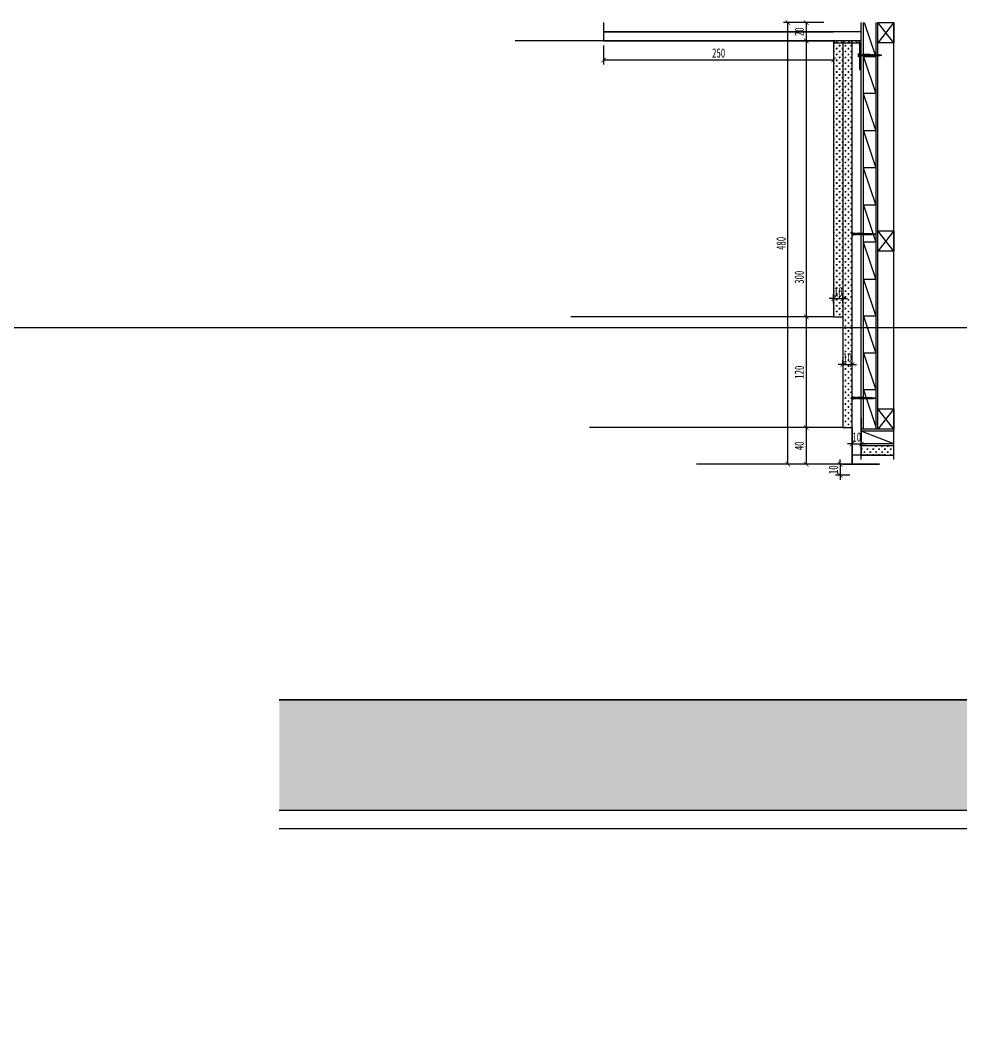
# Model space of a CAD drawing. Header units: millimetres. Extents: x 51249 to 2766742, y -599687 to -1280.
# Drawn here: x 71908 to 72930, y -119312 to -118225 of the extents above; entities that cross this region are included whole.
import ezdxf

# ---------------------------------------------------------------- set-up
doc = ezdxf.new("R2010")
doc.units = ezdxf.units.MM
doc.header["$LTSCALE"] = 10
doc.header["$PDMODE"] = 3
for name, color, linetype in [('0-bh(填充)', 251, 'Continuous'), ('4-Fine(立面细线)', 251, 'Continuous'), ('4-Norm(立面正常)', 134, 'Continuous'), ('4-Wide(立面宽线)', 4, 'Continuous'), ('A-土建墙（含管井、立管）', 6, 'Continuous'), ('D-节点填充', 250, 'Continuous'), ('D-造型细线', 146, 'Continuous'), ('DRT', 7, 'Continuous'), ('E-楼板、墙体', 6, 'Continuous'), ('E-立面填充', 250, 'Continuous'), ('E-立面轮廓线', 4, 'Continuous'), ('E-立面造型线', 3, 'Continuous'), ('E-顶面轮廓线', 4, 'Continuous'), ('W-尺寸', 5, 'Continuous')]:
    doc.layers.add(name, color=color, linetype=linetype)
doc.styles.add('DIM', font='SimSun.ttf', dxfattribs={"width": 0.7})
doc.dimstyles.new('5', dxfattribs={"dimscale": 5, "dimtxt": 2, "dimasz": 1, "dimexe": 1, "dimexo": 1, "dimgap": 0.5, "dimtad": 1, "dimdec": 0, "dimrnd": 5, "dimzin": 0, "dimdsep": 46, "dimtxsty": 'DIM', "dimblk": 'ARCHTICK', "dimcen": 0, "dimclrd": 5, "dimclre": 5, "dimclrt": 35, "dimadec": 0, "dimazin": 0, "dimtfac": 0.5, "dimtdec": 0, "dimtix": 1, "dimtmove": 2, "dimatfit": 2, "dimldrblk": 'A', "dimfxl": 0, "dimtolj": 1, "dimtzin": 0, "dimlwd": -1, "dimlwe": -1, "dimarcsym": 0})

# ---------------------------------------------------------------- blocks, each defined once
blk = doc.blocks.new('_ArchTick')
at = {"color": 0, "linetype": 'ByBlock', "const_width": 0.15}
blk.add_lwpolyline([(-0.5, -0.5), (0.5, 0.5)], dxfattribs=at)
blk = doc.blocks.new('*D838')
at = {"layer": 'Defpoints', "color": 0, "ltscale": 0.15}
for p in [(72814.7087120222, -118707.8224617498), (72799.18815590863, -118719.8225907303), (72814.7087120222, -118719.8225907303)]:
    blk.add_point(p, dxfattribs=at)
at = {"layer": 'W-尺寸', "color": 5, "ltscale": 0.15}
for p, q in [((72809.7087120222, -118707.8224617498), (72794.18815590863, -118707.8224617498)), ((72799.18815590863, -118707.8224617498), (72799.18815590863, -118702.8224617498)), ((72799.18815590863, -118707.8224617498), (72799.18815590863, -118719.8225907303)), ((72809.7087120222, -118719.8225907303), (72794.18815590863, -118719.8225907303)), ((72799.18815590863, -118719.8225907303), (72799.18815590863, -118724.8225907303))]:
    blk.add_line(p, q, dxfattribs=at)
at = {"layer": 'W-尺寸', "color": 5, "ltscale": 0.15, "xscale": 5, "yscale": 5, "zscale": 5}
for p, rotation in [((72799.18815590863, -118707.8224617498), 270), ((72799.18815590863, -118719.8225907303), 90)]:
    blk.add_blockref('_ArchTick', p, dxfattribs=dict(at, rotation=rotation))
at = {"layer": 'W-尺寸', "color": 35, "ltscale": 0.15, "insert": (72791.68815590866, -118713.8225262401), "char_height": 10, "attachment_point": 5, "rotation": 90, "style": 'DIM'}
blk.add_mtext('\\A1;10', dxfattribs=at)
blk = doc.blocks.new('A')
for p, q in [((-0.3688396396728422, 3.637978807091713e-12), (-2.127066897330224, 0)), ((-1.435067392276324, 1.147654099946521), (-1.089590771724033, 1.437450103912852)), ((-1.435067392276324, 1.147654099946521), (-0.3688396396728422, 0)), ((-1.435067392276324, -1.147654099946521), (-0.3688396396728422, 0)), ((-1.089590771724033, 1.437450103912852), (0, 0)), ((-1.089590771724033, -1.437450103912852), (0, 0)), ((-1.435067392276324, -1.147654099946521), (-1.089590771724033, -1.437450103912852))]:
    blk.add_line(p, q)
for points in [[(-1.435067392276324, 1.147654099946521), (-1.089590771724033, 1.437450103912852), (-0.3688396396728422, 0), (0, 0)], [(-1.435067392276324, -1.147654099946521), (-1.089590771724033, -1.437450103912852), (-0.3688396396728422, 0), (0, 0)]]:
    blk.add_solid(points)
blk = doc.blocks.new('dfgd')
at = {"layer": '0-bh(填充)', "color": 250}
for p, q in [((-12335.14075081196, 1684.596078409986), (-12333.50543295493, 1685.1926006798)), ((-12335.06423955993, 1685.727284524689), (-12333.59598092979, 1686.271420426446)), ((-12334.9587735979, 1686.829650384444), (-12333.7084811313, 1687.293008136706)), ((-12334.87899134483, 1687.893331208104), (-12333.79443313193, 1688.295267930325)), ((-12334.8311251686, 1688.945183949717), (-12333.87256315525, 1689.300426544517)), ((-12334.81571494363, 1685.273164173761), (-12333.79998976365, 1685.649591408799)), ((-12334.77596275532, 1686.380343209149), (-12333.82800763345, 1686.731654895293)), ((-12334.73539281654, 1687.429491969012), (-12333.93186191266, 1687.727280113364)), ((-12334.65561056347, 1688.493172792672), (-12333.98590577569, 1688.7413650465)), ((-12335.24031112491, 1679.919164365392), (-12333.49031112491, 1680.519997698809)), ((-12335.24031112491, 1678.752497698793), (-12333.49031112491, 1679.353331032007)), ((-12335.2168297374, 1682.266314703818), (-12333.4668297374, 1682.867148037235)), ((-12335.2168297374, 1681.099648037219), (-12333.4668297374, 1681.700481370433)), ((-12335.20006595831, 1677.464675474572), (-12333.71153362877, 1677.980700015496)), ((-12335.19334834989, 1683.446798375645), (-12333.44334834989, 1684.04179837569)), ((-12335.05232506502, 1673.422021082254), (-12333.73703589181, 1673.877987995651)), ((-12335.04672913355, 1675.762638941018), (-12333.73464849437, 1676.213119960535)), ((-12335.04603392215, 1674.596210963649), (-12333.73464849431, 1675.046453293787)), ((-12335.04016455729, 1676.932994369292), (-12334.00320029558, 1677.301116682107)), ((-12334.94864445851, 1680.610414365424), (-12333.7644777917, 1681.012914365392)), ((-12334.94864445851, 1679.426247698809), (-12333.78197779171, 1679.846247698793)), ((-12334.94864445851, 1678.259581032007), (-12333.78197779171, 1678.679581032092)), ((-12334.925163071, 1682.95756470385), (-12333.74099640419, 1683.360064703818)), ((-12334.925163071, 1681.773398037235), (-12333.7584964042, 1682.193398037219)), ((-12334.90168168349, 1676.403549676768), (-12333.71751501667, 1676.806049676736)), ((-12334.90168168349, 1675.219383010153), (-12333.73501501669, 1675.639383010137)), ((-12334.90168168349, 1674.052716343351), (-12333.73501501669, 1674.472716343436)), ((-12334.83476686198, 1684.131443747564), (-12333.7822776449, 1684.517066051847)), ((-12335.04914472691, 1672.261328908552), (-12333.73512681965, 1672.708094997054)), ((-12334.90168168349, 1672.886049676854), (-12333.73501501669, 1673.300216343465)), ((-12334.31834834989, 1671.938133010153), (-12333.73501501669, 1672.156883010153))]:
    blk.add_line(p, q, dxfattribs=at)
at = {"layer": '4-Fine(立面细线)', "color": 251}
for p, q in [((-12335.19334834989, 1671.646466343351), (-12333.44334834989, 1671.646466343351)), ((-12333.44334834989, 1671.646466343351), (-12335.19334834989, 1671.646466343351)), ((-12333.44334834989, 1671.646466343351), (-12332.56834834989, 1670.683966343371))]:
    blk.add_line(p, q, dxfattribs=at)
for points in [[(-12335.17896088499, 1684.583133009954), (-12335.17896088499, 1684.583133009954), (-12334.8872942186, 1685.256883010072), (-12335.17896088499, 1685.743966343384), (-12334.8872942186, 1686.423549676569), (-12335.17896088499, 1686.916466343355), (-12334.8872942186, 1687.590216343371), (-12335.17896088499, 1688.083133009954), (-12334.8872942186, 1688.774383009986), (-12335.17896088499, 1689.255633010027), (-12334.82037939709, 1689.940278381946), (-12335.12636334706, 1690.404913044571), (-12334.80132747873, 1691.081998808142), (-12335.04985209503, 1691.536119159071), (-12334.76157529042, 1692.189177843531), (-12334.944386133, 1692.638485018826), (-12334.72100535164, 1693.238326603394), (-12334.86460387993, 1693.702165842486), (-12334.64122309857, 1694.302007427054), (-12334.8167377037, 1694.754018584099), (-12334.30396088499, 1695.683966343371), (-12333.85817569035, 1695.109261178899), (-12333.97151831079, 1694.550199680882), (-12333.78004566703, 1694.104102564707), (-12333.91747444776, 1693.536114747745), (-12333.6940936664, 1693.101842771088), (-12333.81362016855, 1692.540489529674), (-12333.5815934649, 1692.080255060828), (-12333.78445393471, 1691.458851626558), (-12333.49104549003, 1691.001435314182), (-12333.76789018001, 1690.325900686228), (-12333.42896088499, 1689.850633010072), (-12333.70312755178, 1689.176883009954), (-12333.42896088499, 1688.683966343371), (-12333.72062755179, 1688.010216343355), (-12333.42896088499, 1687.517299676569), (-12333.72062755179, 1686.843549676654), (-12333.42896088499, 1686.350633010072), (-12333.72062755179, 1685.671049676683), (-12333.42896088499, 1685.178133009999), (-12333.72062755179, 1684.527716343371)], [(-12335.17896088499, 1684.583133009954), (-12334.83476686198, 1684.131443747564), (-12335.16986696238, 1683.454782047399)], [(-12335.27220699415, 1674.080760492075), (-12334.98054032776, 1673.587843825493), (-12335.27220699415, 1672.914093825476), (-12334.98054032776, 1672.42117715869), (-12335.19334834989, 1671.925334466773), (-12335.19334834989, 1671.646466343351)], [(-12335.26933814178, 1674.075912131555), (-12334.97767147538, 1674.755495464741), (-12335.26933814178, 1675.248412131527), (-12334.97767147538, 1675.922162131543), (-12335.26933814178, 1676.415078798125)], [(-12335.24298790189, 1678.757380776032), (-12334.97480262301, 1678.268147104237), (-12335.2664692894, 1677.576897104204), (-12334.97480262301, 1677.083980437622), (-12335.2664692894, 1676.410230437606)], [(-12335.2168297374, 1681.099648037219), (-12334.94864445851, 1680.610414365424), (-12335.24031112491, 1679.919164365392), (-12334.94864445851, 1679.426247698809), (-12335.24031112491, 1678.752497698793)], [(-12335.19334834989, 1683.446798375645), (-12334.925163071, 1682.95756470385), (-12335.2168297374, 1682.266314703818), (-12334.925163071, 1681.773398037235), (-12335.2168297374, 1681.099648037219)], [(-12333.81387366096, 1674.007843825476), (-12333.52220699415, 1673.51492715869), (-12333.81387366096, 1672.841177158776), (-12333.52220699415, 1672.348260492193), (-12333.44334834989, 1671.991551204231)], [(-12333.78752342107, 1678.689312469953), (-12333.51933814219, 1678.200078798158), (-12333.81100480858, 1677.508828798125), (-12333.51933814219, 1677.015912131543), (-12333.81100480858, 1676.342162131527)], [(-12333.81100480858, 1676.342162131527), (-12333.51933814178, 1675.849245464741), (-12333.81100480858, 1675.175495464826), (-12333.51933814178, 1674.682578798244), (-12333.81100480858, 1674.002995464855)], [(-12333.76136525658, 1681.03157973114), (-12333.49317997769, 1680.542346059345), (-12333.78484664409, 1679.851096059313), (-12333.49317997769, 1679.35817939273), (-12333.78484664409, 1678.684429392714)], [(-12333.73788386907, 1683.378730069566), (-12333.46969859018, 1682.889496397772), (-12333.76136525658, 1682.198246397739), (-12333.46969859018, 1681.705329731157), (-12333.76136525658, 1681.03157973114)], [(-12333.71967134953, 1684.52984867441), (-12333.44334834989, 1684.04179837569), (-12333.71440248156, 1683.386713741321)], [(-12333.44334834989, 1671.646466343351), (-12333.44334834989, 1671.646466343351), (-12332.56834834989, 1670.683966343371), (-12336.06834834989, 1670.683966343371), (-12335.19334834989, 1671.646466343351)], [(-12333.44334834989, 1671.646466343351), (-12333.44334834989, 1671.991551204231)]]:
    blk.add_lwpolyline(points, dxfattribs=at)
blk = doc.blocks.new('fgfgf')
at = {"layer": '0-bh(填充)'}
h = blk.add_hatch(dxfattribs=at)
h.set_pattern_fill('ANSI32', color=250, scale=0.6, style=0)
h.set_pattern_definition([(45, (-22253.38600395864, -55437.8503462777), (-4.041115254481119, 4.041115254481119), []), (45, (-22250.69192595861, -55437.8503462777), (-4.041115254481119, 4.041115254481119), [])])
h.paths.add_polyline_path([(-22223.38600395859, -55408.8503462777), (-22251.38600395864, -55408.8503462777), (-22251.38600395864, -55437.8503462777), (-22253.38600395864, -55437.8503462777), (-22253.38600395864, -55406.8503462777), (-22223.38600395859, -55406.8503462777)])
at = {"layer": '4-Fine(立面细线)', "color": 251}
blk.add_lwpolyline([(-22223.38600395859, -55408.8503462777), (-22251.38600395864, -55408.8503462777), (-22251.38600395864, -55437.8503462777), (-22253.38600395864, -55437.8503462777), (-22253.38600395864, -55406.8503462777), (-22223.38600395859, -55406.8503462777), (-22223.38600395859, -55408.8503462777)], dxfattribs=at)
blk = doc.blocks.new('A$C51CA3E33')
at = {"layer": 'DRT', "color": 8, "ltscale": 2}
for p, q in [((17.30531622617855, 0.0001260583376279101, -4.46078338629987e-06), (-1.398284075548872e-05, 22.2169941260363, -4.462880244890573e-06)), ((17.30531622617855, 22.21699412602175, -4.46078338629987e-06), (-1.398281165165827e-05, 0.0001260583521798253, -4.462880244890573e-06))]:
    blk.add_line(p, q, dxfattribs=at)
at = {"layer": 'DRT', "color": 146, "ltscale": 2, "elevation": -4.462880244890573e-06}
blk.add_lwpolyline([(17.30531622617855, 0.0001260583376279101), (-1.398284075548872e-05, 0.0001260583521798253), (-1.398284075548872e-05, 22.2169941260363), (17.30531622617855, 22.21699412602175)], close=True, dxfattribs=at)
blk = doc.blocks.new('*D839')
at = {"color": 5, "ltscale": 0.15}
for p, q in [((72781.45596780487, -118227.8224384211), (72757.1950784489, -118227.8224384211)), ((72762.1950784489, -118227.8224384211), (72762.1950784489, -118247.8224617498)), ((72781.45596780488, -118247.8224617498), (72757.1950784489, -118247.8224617498))]:
    blk.add_line(p, q, dxfattribs=at)
at = {"layer": 'Defpoints', "color": 0, "ltscale": 0.15}
for p in [(72786.45596780487, -118227.8224384211, -4.464316339099783e-06), (72762.1950784489, -118247.8224617498), (72786.45596780488, -118247.8224617498, -4.462880206599784e-06)]:
    blk.add_point(p, dxfattribs=at)
at = {"color": 5, "ltscale": 0.15, "xscale": 5, "yscale": 5, "zscale": 5}
for p, rotation in [((72762.1950784489, -118227.8224384211), 90), ((72762.1950784489, -118247.8224617498), 270)]:
    blk.add_blockref('_ArchTick', p, dxfattribs=dict(at, rotation=rotation))
at = {"color": 35, "ltscale": 0.15, "insert": (72754.69507844893, -118237.8224500855), "char_height": 10, "attachment_point": 5, "rotation": 90, "style": 'DIM'}
blk.add_mtext('\\A1;20', dxfattribs=at)
blk = doc.blocks.new('*D840')
at = {"color": 5, "ltscale": 0.15}
for p, q in [((72781.45596780488, -118247.8224617498), (72757.1950784489, -118247.8224617498)), ((72762.1950784489, -118247.8224617498), (72762.1950784489, -118547.8224617498)), ((72781.25775553427, -118547.8224617498), (72757.1950784489, -118547.8224617498))]:
    blk.add_line(p, q, dxfattribs=at)
at = {"layer": 'Defpoints', "color": 0, "ltscale": 0.15}
for p in [(72786.45596780488, -118247.8224617498, -4.462880206599784e-06), (72762.1950784489, -118547.8224617498), (72786.25775553427, -118547.8224617498, -4.462880206599783e-06)]:
    blk.add_point(p, dxfattribs=at)
at = {"color": 5, "ltscale": 0.15, "xscale": 5, "yscale": 5, "zscale": 5}
for p, rotation in [((72762.1950784489, -118247.8224617498), 90), ((72762.1950784489, -118547.8224617498), 270)]:
    blk.add_blockref('_ArchTick', p, dxfattribs=dict(at, rotation=rotation))
at = {"color": 35, "ltscale": 0.15, "insert": (72754.69507844892, -118504.634153309), "char_height": 10, "attachment_point": 5, "rotation": 90, "style": 'DIM'}
blk.add_mtext('\\A1;300', dxfattribs=at)
blk = doc.blocks.new('*D841')
at = {"color": 5, "ltscale": 0.15}
for p, q in [((72781.25775553427, -118547.8224617498), (72757.1950784489, -118547.8224617498)), ((72762.1950784489, -118547.8224617498), (72762.1950784489, -118667.8224617498)), ((72779.02165050009, -118667.8224617498), (72757.1950784489, -118667.8224617498))]:
    blk.add_line(p, q, dxfattribs=at)
at = {"layer": 'Defpoints', "color": 0, "ltscale": 0.15}
for p in [(72786.25775553427, -118547.8224617498, -4.462880206599783e-06), (72762.1950784489, -118667.8224617498), (72784.02165050009, -118667.8224617498, -4.462880206599783e-06)]:
    blk.add_point(p, dxfattribs=at)
at = {"color": 5, "ltscale": 0.15, "xscale": 5, "yscale": 5, "zscale": 5}
for p, rotation in [((72762.1950784489, -118547.8224617498), 90), ((72762.1950784489, -118667.8224617498), 270)]:
    blk.add_blockref('_ArchTick', p, dxfattribs=dict(at, rotation=rotation))
at = {"color": 35, "ltscale": 0.15, "insert": (72754.69507844893, -118607.8224617498), "char_height": 10, "attachment_point": 5, "rotation": 90, "style": 'DIM'}
blk.add_mtext('\\A1;120', dxfattribs=at)
blk = doc.blocks.new('*D842')
at = {"color": 5, "ltscale": 0.15}
for p, q in [((72779.02165050009, -118667.8224617498), (72757.1950784489, -118667.8224617498)), ((72762.1950784489, -118667.8224617498), (72762.1950784489, -118707.8224617498)), ((72781.84471599144, -118707.8224617498), (72757.1950784489, -118707.8224617498))]:
    blk.add_line(p, q, dxfattribs=at)
at = {"layer": 'Defpoints', "color": 0, "ltscale": 0.15}
for p in [(72784.02165050009, -118667.8224617498, -4.462880206599783e-06), (72762.1950784489, -118707.8224617498), (72786.84471599144, -118707.8224617498)]:
    blk.add_point(p, dxfattribs=at)
at = {"color": 5, "ltscale": 0.15, "xscale": 5, "yscale": 5, "zscale": 5}
for p, rotation in [((72762.1950784489, -118667.8224617498), 90), ((72762.1950784489, -118707.8224617498), 270)]:
    blk.add_blockref('_ArchTick', p, dxfattribs=dict(at, rotation=rotation))
at = {"color": 35, "ltscale": 0.15, "insert": (72754.69507844893, -118687.8224617498), "char_height": 10, "attachment_point": 5, "rotation": 90, "style": 'DIM'}
blk.add_mtext('\\A1;40', dxfattribs=at)
blk = doc.blocks.new('*D843')
at = {"color": 5, "ltscale": 0.15}
for p, q in [((72772.39330007453, -118227.8224384211), (72737.39330007453, -118227.8224384211)), ((72742.39330007453, -118707.8224617498), (72742.39330007453, -118227.8224384211)), ((72772.39330007453, -118707.8224617498), (72737.39330007453, -118707.8224617498))]:
    blk.add_line(p, q, dxfattribs=at)
at = {"layer": 'Defpoints', "color": 0, "ltscale": 0.15}
for p in [(72742.39330007453, -118227.8224384211), (72783.43282907002, -118227.8224384211, -4.464316339099783e-06), (72783.43282907002, -118707.8224617498, -4.462880206599783e-06)]:
    blk.add_point(p, dxfattribs=at)
at = {"color": 5, "ltscale": 0.15, "xscale": 5, "yscale": 5, "zscale": 5}
for p, rotation in [((72742.39330007453, -118227.8224384211), 90), ((72742.39330007453, -118707.8224617498), 270)]:
    blk.add_blockref('_ArchTick', p, dxfattribs=dict(at, rotation=rotation))
at = {"color": 35, "ltscale": 0.15, "insert": (72734.89330007456, -118467.8224500855), "char_height": 10, "attachment_point": 5, "rotation": 90, "style": 'DIM'}
blk.add_mtext('\\A1;480', dxfattribs=at)
blk = doc.blocks.new('*D844')
at = {"color": 5, "ltscale": 0.15}
for p, q in [((72812.16532956975, -118685.8224617498), (72807.16532956975, -118685.8224617498)), ((72812.16532956975, -118702.8224617498), (72812.16532956975, -118680.8224617498)), ((72812.16532956975, -118685.8224617498), (72822.03538229692, -118685.8224617498)), ((72822.03538229692, -118702.8224617498), (72822.03538229692, -118680.8224617498)), ((72822.03538229692, -118685.8224617498), (72827.03538229692, -118685.8224617498))]:
    blk.add_line(p, q, dxfattribs=at)
at = {"layer": 'Defpoints', "color": 0, "ltscale": 0.15}
for p in [(72822.03538229692, -118685.8224617498), (72812.16532956975, -118707.8224617498, -4.462880206599783e-06), (72822.03538229692, -118707.8224617498, -4.462880206599783e-06)]:
    blk.add_point(p, dxfattribs=at)
at = {"color": 5, "ltscale": 0.15, "xscale": 5, "yscale": 5, "zscale": 5}
blk.add_blockref('_ArchTick', (72812.16532956975, -118685.8224617498), dxfattribs=at)
at = {"color": 5, "ltscale": 0.15, "xscale": 5, "yscale": 5, "zscale": 5, "rotation": 180}
blk.add_blockref('_ArchTick', (72822.03538229692, -118685.8224617498), dxfattribs=at)
at = {"color": 35, "ltscale": 0.15, "insert": (72817.10035593333, -118678.3224617498), "char_height": 10, "attachment_point": 5, "style": 'DIM'}
blk.add_mtext('\\A1;10', dxfattribs=at)
blk = doc.blocks.new('*D845')
at = {"color": 5, "ltscale": 0.15}
for p, q in [((72802.03538229692, -118599.4602300185), (72797.03538229692, -118599.4602300185)), ((72802.03538229692, -118599.4602300185), (72802.03538229692, -118594.4602300185)), ((72802.03538229692, -118599.4602300185), (72812.03538229692, -118599.4602300185)), ((72812.03538229692, -118599.4602300185), (72812.03538229692, -118594.4602300185)), ((72812.03538229692, -118599.4602300185), (72817.03538229692, -118599.4602300185))]:
    blk.add_line(p, q, dxfattribs=at)
at = {"layer": 'Defpoints', "color": 0, "ltscale": 0.15}
for p in [(72812.03538229692, -118599.4602300185), (72802.03538229692, -118604.1591795604, -4.462880206599783e-06), (72812.03538229692, -118604.1591795604, -4.462880206599783e-06)]:
    blk.add_point(p, dxfattribs=at)
at = {"color": 5, "ltscale": 0.15, "xscale": 5, "yscale": 5, "zscale": 5}
blk.add_blockref('_ArchTick', (72802.03538229692, -118599.4602300185), dxfattribs=at)
at = {"color": 5, "ltscale": 0.15, "xscale": 5, "yscale": 5, "zscale": 5, "rotation": 180}
blk.add_blockref('_ArchTick', (72812.03538229692, -118599.4602300185), dxfattribs=at)
at = {"color": 35, "ltscale": 0.15, "insert": (72807.03538229692, -118591.9602300185), "char_height": 10, "attachment_point": 5, "style": 'DIM'}
blk.add_mtext('\\A1;10', dxfattribs=at)
blk = doc.blocks.new('*D846')
at = {"color": 5, "ltscale": 0.15}
for p, q in [((72792.03538229692, -118532.7082541579), (72792.03538229692, -118522.8959474677)), ((72802.03538229692, -118532.7082541579), (72802.03538229692, -118522.8959474677)), ((72792.03538229692, -118527.8959474677), (72787.03538229692, -118527.8959474677)), ((72792.03538229692, -118527.8959474677), (72802.03538229692, -118527.8959474677)), ((72802.03538229692, -118527.8959474677), (72807.03538229692, -118527.8959474677))]:
    blk.add_line(p, q, dxfattribs=at)
at = {"layer": 'Defpoints', "color": 0, "ltscale": 0.15}
for p in [(72802.03538229692, -118527.8959474677), (72792.03538229692, -118537.7082541579, -4.462880206599783e-06), (72802.03538229692, -118537.7082541579, -4.462880206599783e-06)]:
    blk.add_point(p, dxfattribs=at)
at = {"color": 5, "ltscale": 0.15, "xscale": 5, "yscale": 5, "zscale": 5}
blk.add_blockref('_ArchTick', (72792.03538229692, -118527.8959474677), dxfattribs=at)
at = {"color": 5, "ltscale": 0.15, "xscale": 5, "yscale": 5, "zscale": 5, "rotation": 180}
blk.add_blockref('_ArchTick', (72802.03538229692, -118527.8959474677), dxfattribs=at)
at = {"color": 35, "ltscale": 0.15, "insert": (72797.03538229692, -118520.3959474677), "char_height": 10, "attachment_point": 5, "style": 'DIM'}
blk.add_mtext('\\A1;10', dxfattribs=at)
blk = doc.blocks.new('*D847')
at = {"color": 5, "ltscale": 0.15}
for p, q in [((72542.03538229692, -118252.8224617498), (72542.03538229692, -118273.4448118756)), ((72792.03538229692, -118252.8224617498), (72792.03538229692, -118273.4448118756)), ((72542.03538229692, -118268.4448118756), (72792.03538229692, -118268.4448118756))]:
    blk.add_line(p, q, dxfattribs=at)
at = {"layer": 'Defpoints', "color": 0, "ltscale": 0.15}
for p in [(72542.03538229692, -118247.8224617498, -4.462880206599783e-06), (72792.03538229692, -118247.8224617498, -4.462880206599783e-06), (72792.03538229692, -118268.4448118756)]:
    blk.add_point(p, dxfattribs=at)
at = {"color": 5, "ltscale": 0.15, "xscale": 5, "yscale": 5, "zscale": 5, "rotation": 180}
blk.add_blockref('_ArchTick', (72542.03538229692, -118268.4448118756), dxfattribs=at)
at = {"color": 5, "ltscale": 0.15, "xscale": 5, "yscale": 5, "zscale": 5}
blk.add_blockref('_ArchTick', (72792.03538229692, -118268.4448118756), dxfattribs=at)
at = {"color": 35, "ltscale": 0.15, "insert": (72667.03538229692, -118260.9448118756), "char_height": 10, "attachment_point": 5, "style": 'DIM'}
blk.add_mtext('\\A1;250', dxfattribs=at)

msp = doc.modelspace()

# ---------------------------------------------------------------- hatches: boundary and pattern name
at = {"layer": '0-bh(填充)'}
h = msp.add_hatch(dxfattribs=at)
h.set_pattern_fill('CROSS', color=250, scale=0.5, style=0)
h.set_pattern_definition([(180, (72812.03538229692, -118557.82246175), (-3.175, 3.175), [1.5875, -4.7625]), (90, (72811.24163229691, -118558.61621175), (3.175, 3.175), [1.5875, -4.7625])])
h.paths.add_polyline_path([(72802.03538229692, -118547.8224617498), (72792.03538229692, -118547.8224617498), (72792.03538229692, -118249.8224617498), (72802.03538229692, -118249.8224617498)])
h.paths.add_polyline_path([(72802.03538229692, -118249.8224617498), (72812.03538229692, -118249.8224617498), (72812.03538229692, -118557.82246175), (72802.03538229692, -118557.82246175), (72802.03538229692, -118547.8224617498)])
h = msp.add_hatch(dxfattribs=at)
h.set_pattern_fill('CROSS', color=250, scale=0.5, style=0)
h.set_pattern_definition([(180, (72812.03538229692, -118667.8224617498), (-3.175, 3.175), [1.5875, -4.7625]), (90, (72811.24163229691, -118668.6162117498), (3.175, 3.175), [1.5875, -4.7625])])
h.paths.add_polyline_path([(72812.03538229692, -118557.82246175), (72802.03538229692, -118557.82246175), (72802.03538229692, -118667.8224617498), (72812.03538229692, -118667.8224617498)])
h = msp.add_hatch(dxfattribs=at)
h.set_pattern_fill('CROSS', color=250, scale=0.5, style=0)
h.set_pattern_definition([(180, (73623.31273049305, -118697.8224617498), (-3.175, 3.175), [1.5875, -4.7625]), (90, (73622.51898049304, -118698.6162117498), (3.175, 3.175), [1.5875, -4.7625])])
h.paths.add_polyline_path([(72857.341028519, -118697.8224617498), (72857.341028519, -118687.8224637283), (72835.59064203207, -118687.8224617498), (72837.03538229698, -118688.6190971624), (72836.14490979197, -118689.3098156098), (72834.88753070132, -118689.0055835996), (72834.45325872462, -118689.228964381), (72833.89190548324, -118689.1094378788), (72833.43167101438, -118689.3414645825), (72832.81026758012, -118689.1386041127), (72832.35285126776, -118689.4320125573), (72831.67731663978, -118689.1551678674), (72831.2020489636, -118689.4940971624), (72830.52829896353, -118689.2199304956), (72830.03538229698, -118689.4940971624), (72829.3616322969, -118689.2024304956), (72828.86871563012, -118689.4940971624), (72828.19496563022, -118689.2024304956), (72827.7020489636, -118689.4940971624), (72827.02246563029, -118689.2024304956), (72826.56439123754, -118689.4734804322), (72826.58019640108, -118689.5168090178), (72825.881264628, -118689.2033866978), (72825.39321432923, -118689.4797096975), (72824.70916976067, -118689.1966728243), (72824.2212749114, -118689.4641241952), (72824.21362616713, -118689.4418462993), (72823.54966235135, -118689.1616927908), (72823.0518973239, -118689.4562283097), (72823.0498939896, -118689.4503933554), (72822.38299568472, -118689.1616927908), (72822.03538229692, -118689.3522454831), (72822.03538229692, -118697.8224617498)])
at = {"layer": 'E-立面填充', "ltscale": 0.15}
msp.add_hatch(color=256, dxfattribs=at).paths.add_polyline_path([(74031.74476093925, -119083.872315563), (74031.74476093925, -118963.8723155631), (72189.36457917595, -118963.872315563), (72189.36457917595, -119083.872315563), (73288.28001824037, -119083.872315563), (73288.28001824037, -119363.872315563), (73688.28001824036, -119363.872315563), (73688.28001824036, -119083.872315563)])

# ---------------------------------------------------------------- linework, layer by layer
at = {"color": 1, "ltscale": 0.15}
msp.add_lwpolyline([(59982.52715683117, -118559.0956273351), (82337.99099431696, -118559.0956273351), (82337.99099431696, -123043.5487502777), (59982.52715683117, -123043.5487502777)], close=True, dxfattribs=at)
at = {"layer": '4-Wide(立面宽线)', "color": 4}
for p, q in [((72822.03538229692, -118247.8224617498, 1.064216433309876e-06), (72542.03538229692, -118247.8224617498, 1.064216433309876e-06)), ((72812.03538229692, -118707.8224617498, 1.064216433309876e-06), (72812.03538229692, -118667.8224617498, 1.064216433309876e-06)), ((72802.03538229692, -118707.8224617498, 1.064216433309876e-06), (72842.03538229692, -118707.8224617498, 1.064216433309876e-06))]:
    msp.add_line(p, q, dxfattribs=at)
at = {"layer": 'A-土建墙（含管井、立管）', "color": 6}
msp.add_line((72857.341028519, -118702.8225907301, 1.064216433309876e-06), (72857.341028519, -118227.8224384211, 1.0628289128274e-06), dxfattribs=at)
at = {"layer": 'D-节点填充', "ltscale": 0.15}
for p, q in [((72824.03538229698, -118227.8224617498, 1.064216433309876e-06), (72824.03538229704, -118669.8224617498, 1.064216433309876e-06)), ((72825.28563136965, -118227.8224617498, 1.064216433309876e-06), (72838.03538229698, -118264.9126462673, 1.064216433309876e-06)), ((72838.03538229704, -118227.8224617498, 1.064216433309876e-06), (72838.03538229704, -118669.8224617498, 1.064216433309876e-06)), ((72838.03538229698, -118264.9126462673, 1.064216433309876e-06), (72824.03538229698, -118264.9126462673, 1.064216433309876e-06)), ((72824.28538229756, -118264.9126462674, 1.064216433309876e-06), (72838.03538229698, -118304.9126462674, 1.064216433309876e-06)), ((72824.03538229698, -118304.9126462674, 1.064216433309876e-06), (72838.03538229698, -118345.6399189964, 1.064216433309876e-06)), ((72838.03538229698, -118304.9126462674, 1.064216433309876e-06), (72824.03538229698, -118304.9126462674, 1.064216433309876e-06)), ((72838.03538229698, -118345.6399189964, 1.064216433309876e-06), (72824.03538229698, -118345.6399189964, 1.064216433309876e-06)), ((72824.28538229756, -118345.6399189965, 1.064216433309876e-06), (72838.03538229698, -118385.6399189965, 1.064216433309876e-06)), ((72824.03538229698, -118385.6399189964, 1.064216433309876e-06), (72838.03538229698, -118426.3671917255, 1.064216433309876e-06)), ((72838.03538229698, -118385.6399189965, 1.064216433309876e-06), (72824.03538229698, -118385.6399189964, 1.064216433309876e-06)), ((72838.03538229698, -118426.3671917255, 1.064216433309876e-06), (72824.03538229698, -118426.3671917254, 1.064216433309876e-06)), ((72824.28538229756, -118426.3671917255, 1.064216433309876e-06), (72838.03538229698, -118466.3671917255, 1.064216433309876e-06)), ((72824.03538229698, -118466.3671917255, 1.064216433309876e-06), (72838.03538229698, -118507.0944644545, 1.064216433309876e-06)), ((72838.03538229698, -118466.3671917255, 1.064216433309876e-06), (72824.03538229698, -118466.3671917255, 1.064216433309876e-06)), ((72838.03538229698, -118507.0944644545, 1.064216433309876e-06), (72824.03538229698, -118507.0944644545, 1.064216433309876e-06)), ((72824.28538229756, -118507.0944644546, 1.064216433309876e-06), (72838.03538229698, -118547.0944644546, 1.064216433309876e-06)), ((72838.03538229692, -118547.0944644544, 1.064216433309876e-06), (72824.03538229692, -118547.0944644544, 1.064216433309876e-06)), ((72824.2853822975, -118547.0944644545, 1.064216433309876e-06), (72838.03538229692, -118587.0944644545, 1.064216433309876e-06)), ((72838.03538229698, -118587.0944644547, 1.064216433309876e-06), (72824.03538229698, -118587.0944644547, 1.064216433309876e-06)), ((72824.28538229756, -118587.0944644547, 1.064216433309876e-06), (72838.03538229698, -118627.0944644548, 1.064216433309876e-06)), ((72838.03538229698, -118627.0944644548, 1.064216433309876e-06), (72824.03538229698, -118627.0944644548, 1.064216433309876e-06)), ((72824.28538229756, -118627.0944644548, 1.064216433309876e-06), (72838.03538229698, -118667.0944644548, 1.064216433309876e-06)), ((72857.341028519, -118671.8224617498, 1.064216433309876e-06), (72822.03538229692, -118671.8224617498, 1.064216433309876e-06)), ((72857.341028519, -118685.8225810396, 1.064216433309876e-06), (72822.03538229692, -118671.8224617498, 1.064216433309876e-06)), ((72857.34072769276, -118685.8224617498, 1.064216433309876e-06), (72822.03538229692, -118685.8224617498, 1.064216433309876e-06))]:
    msp.add_line(p, q, dxfattribs=at)
at = {"layer": 'D-造型细线', "color": 44}
for p, q in [((72822.03538229692, -118657.8224617498, 1.064216433309876e-06), (72822.03538229692, -118227.8224617498, 1.064216433309876e-06)), ((72822.03538229692, -118697.8224617498, 1.064216433309876e-06), (72822.03538229692, -118227.8224617498, 1.064216433309876e-06)), ((72542.03538229692, -118237.8224617498, 1.064216433309876e-06), (72792.03538229692, -118237.8224617498, 1.064216433309876e-06)), ((72822.03538229692, -118237.8224617498, 1.064216433309876e-06), (72542.03538229692, -118237.8224617498, 1.064216433309876e-06)), ((72802.03538229692, -118249.8224617498, 1.064216433309876e-06), (72802.03538229692, -118547.8224617498, 1.064216433309876e-06)), ((72812.03538229692, -118667.8224617498, 1.064216433309876e-06), (72812.03538229692, -118247.8224617498, 1.064216433309876e-06)), ((72822.03538229692, -118657.8224617498, 1.064216433309876e-06), (72822.03538229692, -118697.8224617498, 1.064216433309876e-06)), ((72857.341028519, -118687.8224617498, 1.064216433309876e-06), (72822.03538229692, -118687.8224617498, 1.064216433309876e-06)), ((72847.34071940901, -118697.8224617498, 1.064216433309876e-06), (72812.03538229692, -118697.8224617498, 1.064216433309876e-06)), ((72822.03538229692, -118697.8224617498, 1.064216433309876e-06), (72857.341028519, -118697.8224617498, 1.064216433309876e-06))]:
    msp.add_line(p, q, dxfattribs=at)
at = {"layer": 'D-造型细线'}
for p, q in [((72840.03538229692, -118669.8224617498, 1.064216433309876e-06), (72840.03538229692, -118227.8224617498, 1.064216433309876e-06)), ((72857.34102851902, -118669.8224617499, 1.064216433309876e-06), (72822.03538229692, -118669.8224617498, 1.064216433309876e-06))]:
    msp.add_line(p, q, dxfattribs=at)
at = {"layer": 'DRT', "color": 8, "ltscale": 2}
for p, q in [((72857.34071250595, -118669.8228674526, 1.066313253609788e-06), (72840.03538229692, -118647.6059993849, 1.064216395019086e-06)), ((72857.34071250595, -118647.6059993849, 1.066313253609788e-06), (72840.03538229695, -118669.8228674526, 1.064216395019086e-06))]:
    msp.add_line(p, q, dxfattribs=at)
at = {"layer": 'DRT', "color": 3, "ltscale": 2, "elevation": 1.064216395019086e-06}
msp.add_lwpolyline([(72857.34071250595, -118669.8228674526), (72840.03538229692, -118669.8228674526), (72840.03538229692, -118647.6059993849), (72857.34071250595, -118647.6059993849)], close=True, dxfattribs=at)
at = {"layer": 'E-楼板、墙体'}
for p, q in [((72189.36457917593, -118963.872315563, 1.0628289128274e-06), (74031.74476093925, -118963.872315563, 1.0628289128274e-06)), ((72189.36457917593, -119083.872315563, 1.0628289128274e-06), (73288.28001824036, -119083.872315563, 1.0628289128274e-06))]:
    msp.add_line(p, q, dxfattribs=at)
at = {"layer": 'E-立面填充', "ltscale": 0.15, "elevation": 1.0628289128274e-06}
for points in [[(74031.74476093925, -118963.872315563), (72189.36457917592, -118963.872315563)], [(72189.36457917593, -119083.872315563), (73288.28001824037, -119083.872315563), (73288.28001824037, -119363.872315563), (73688.28001824036, -119363.872315563), (73688.28001824036, -119083.872315563), (74031.74476093925, -119083.872315563)]]:
    msp.add_lwpolyline(points, dxfattribs=at)
at = {"layer": 'E-立面轮廓线'}
msp.add_line((72842.03538229692, -118707.8224617498, 1.064216433309876e-06), (72802.03538229692, -118707.8224617498, 1.064216433309876e-06), dxfattribs=at)
at = {"layer": 'E-立面造型线', "color": 146}
msp.add_line((72189.36457917593, -119103.872315563, 1.0628289128274e-06), (73008.28001824037, -119103.872315563, 1.0628289128274e-06), dxfattribs=at)
at = {"layer": 'E-立面造型线', "color": 251, "elevation": 1.064216433309876e-06}
for points in [[(72542.03538229692, -118247.8224617498), (72445.87094177259, -118247.8224617498)], [(72792.03538229692, -118547.8224617498), (72506.50073738233, -118547.8224617498)], [(72802.03538229692, -118667.8224617498), (72526.54583084607, -118667.8224617498)], [(72811.51482618335, -118707.8224617498), (72643.06427793042, -118707.8224617498)]]:
    msp.add_lwpolyline(points, dxfattribs=at)
at = {"layer": 'E-顶面轮廓线', "elevation": 1.064216433309876e-06}
msp.add_lwpolyline([(72542.03538229692, -118227.8224617498), (72542.03538229692, -118247.8224617498), (72792.03538229692, -118247.8224617498), (72792.03538229692, -118547.8224617498), (72802.03538229692, -118547.8224617498), (72802.03538229692, -118667.8224617498), (72812.03538229692, -118667.8224617498), (72812.03538229692, -118707.8224617498)], dxfattribs=at)

# ---------------------------------------------------------------- block references
at = {"color": 2, "ltscale": 0.15}
for p in [(72840.03571229283, -118250.0394325472, 5.52361229912727e-06), (72840.03571229283, -118476.4310746678, 5.52640291795921e-06)]:
    msp.add_blockref('A$C51CA3E33', p, dxfattribs=at)
at = {"layer": '4-Norm(立面正常)', "rotation": 270}
for p in [(71148.3889159536, -130597.6408100996, 1.064216433309876e-06), (71141.35141595357, -130792.1408100997, 1.064216433309876e-06), (71141.35141595357, -130970.3842051498, 1.064216433309876e-06)]:
    msp.add_blockref('dfgd', p, dxfattribs=at)
at = {"layer": '4-Wide(立面宽线)', "color": 4, "xscale": -1}
msp.add_blockref('fgfgf', (50568.64937833833, -62840.97211547206, 1.064216433309876e-06), dxfattribs=at)

# ---------------------------------------------------------------- dimensions: what is measured, and where the dimension line sits
at = {"color": 2, "ltscale": 0.15}
for base, p1, p2, picture, middle in [((72742.39330007453, -118227.8224384211, 5.527096639909659e-06), (72783.43282907002, -118707.8224617498, 1.064216433309876e-06), (72783.43282907002, -118227.8224384211, 1.062780300809876e-06), '*D843', (72734.89330007456, -118467.8224500855, 5.527096639909659e-06)), ((72762.1950784489, -118247.8224617498, 5.527096639909659e-06), (72786.45596780487, -118227.8224384211, 1.062780300809876e-06), (72786.45596780488, -118247.8224617498, 1.064216433309875e-06), '*D839', (72754.69507844893, -118237.8224500855, 5.527096639909659e-06)), ((72762.1950784489, -118667.8224617498, 5.527096639909659e-06), (72786.25775553427, -118547.8224617498, 1.064216433309876e-06), (72784.02165050009, -118667.8224617498, 1.064216433309876e-06), '*D841', (72754.69507844893, -118607.8224617498, 5.527096639909659e-06)), ((72762.1950784489, -118707.8224617498, 5.527096639909659e-06), (72784.02165050009, -118667.8224617498, 1.064216433309876e-06), (72786.84471599144, -118707.8224617498, 5.527096639909659e-06), '*D842', (72754.69507844893, -118687.8224617498, 5.527096639909659e-06))]:
    dim = msp.add_linear_dim(base=base, p1=p1, p2=p2, angle=90, dimstyle='5', override={"dimfxl": 6}, dxfattribs=at)
    dim.commit()
    dim.dimension.update_dxf_attribs({"geometry": picture, "text_midpoint": middle})
for base, p1, p2, picture, middle in [((72792.03538229692, -118268.4448118756, 5.527096639909659e-06), (72542.03538229692, -118247.8224617498, 1.064216433309876e-06), (72792.03538229692, -118247.8224617498, 1.064216433309876e-06), '*D847', (72667.03538229692, -118260.9448118756, 5.527096639909659e-06)), ((72802.03538229692, -118527.8959474677, 5.527096639909659e-06), (72792.03538229692, -118537.7082541579, 1.064216433309876e-06), (72802.03538229692, -118537.7082541579, 1.064216433309876e-06), '*D846', (72797.03538229692, -118520.3959474677, 5.527096639909659e-06)), ((72812.03538229692, -118599.4602300185, 5.527096639909659e-06), (72802.03538229692, -118604.1591795604, 1.064216433309876e-06), (72812.03538229692, -118604.1591795604, 1.064216433309876e-06), '*D845', (72807.03538229692, -118591.9602300185, 5.527096639909659e-06)), ((72822.03538229692, -118685.8224617498, 5.527096639909659e-06), (72812.16532956975, -118707.8224617498, 1.064216433309876e-06), (72822.03538229692, -118707.8224617498, 1.064216433309876e-06), '*D844', (72817.10035593333, -118678.3224617498, 5.527096639909659e-06))]:
    dim = msp.add_linear_dim(base=base, p1=p1, p2=p2, dimstyle='5', override={"dimfxl": 6}, dxfattribs=at)
    dim.commit()
    dim.dimension.update_dxf_attribs({"geometry": picture, "text_midpoint": middle})
dim = msp.add_linear_dim(base=(72762.1950784489, -118547.8224617498, 5.527096639909659e-06), p1=(72786.45596780488, -118247.8224617498, 1.064216433309875e-06), p2=(72786.25775553427, -118547.8224617498, 1.064216433309876e-06), angle=90, dimstyle='5', override={"dimfxl": 6}, dxfattribs=at)
dim.commit()
dim.dimension.update_dxf_attribs({"geometry": '*D840', "text_midpoint": (72754.69507844892, -118504.634153309, 5.527096639909659e-06), "dimtype": 160})
at = {"layer": 'W-尺寸', "color": 1, "ltscale": 0.15}
dim = msp.add_linear_dim(base=(72799.18815590863, -118719.8225907303, 1.064216433309876e-06), p1=(72814.7087120222, -118707.8224617498, 1.064216433309876e-06), p2=(72814.7087120222, -118719.8225907303, 1.064216433309876e-06), angle=270, dimstyle='5', dxfattribs=at)
dim.commit()
dim.dimension.update_dxf_attribs({"geometry": '*D838', "text_midpoint": (72791.68815590866, -118713.8225262401, 1.064216433309876e-06)})

doc.saveas('drawing.dxf')
